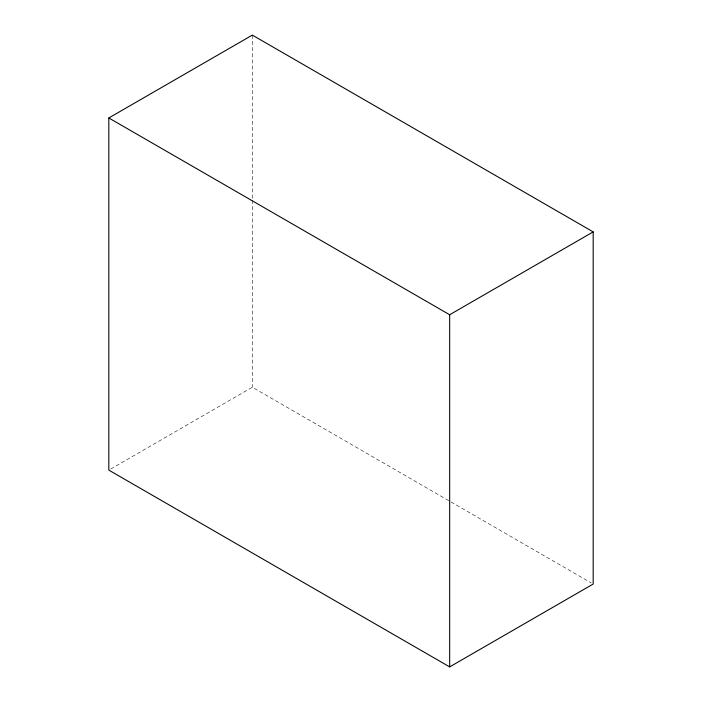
<?xml version="1.0" encoding="UTF-8"?>
<svg xmlns="http://www.w3.org/2000/svg" width="702" height="702" viewBox="0 0 702 702"><rect width="100%" height="100%" fill="white"/><g stroke="black" fill="none" stroke-linecap="round" stroke-linejoin="round"><path stroke-width="0.53" stroke-dasharray="3.51 2.63" d="M110.705 469.024L252.334 387.25L591.286 582.95M252.334 35.1L252.334 199.149M252.334 200.237L252.334 387.25"/><path stroke-width="1.05" d="M108.819 117.962L252.334 35.1L593.181 231.888L593.181 584.038L449.666 666.9L108.819 470.112L108.819 117.962L449.666 314.75L593.181 231.888M449.666 314.75L449.666 666.9"/></g></svg>
